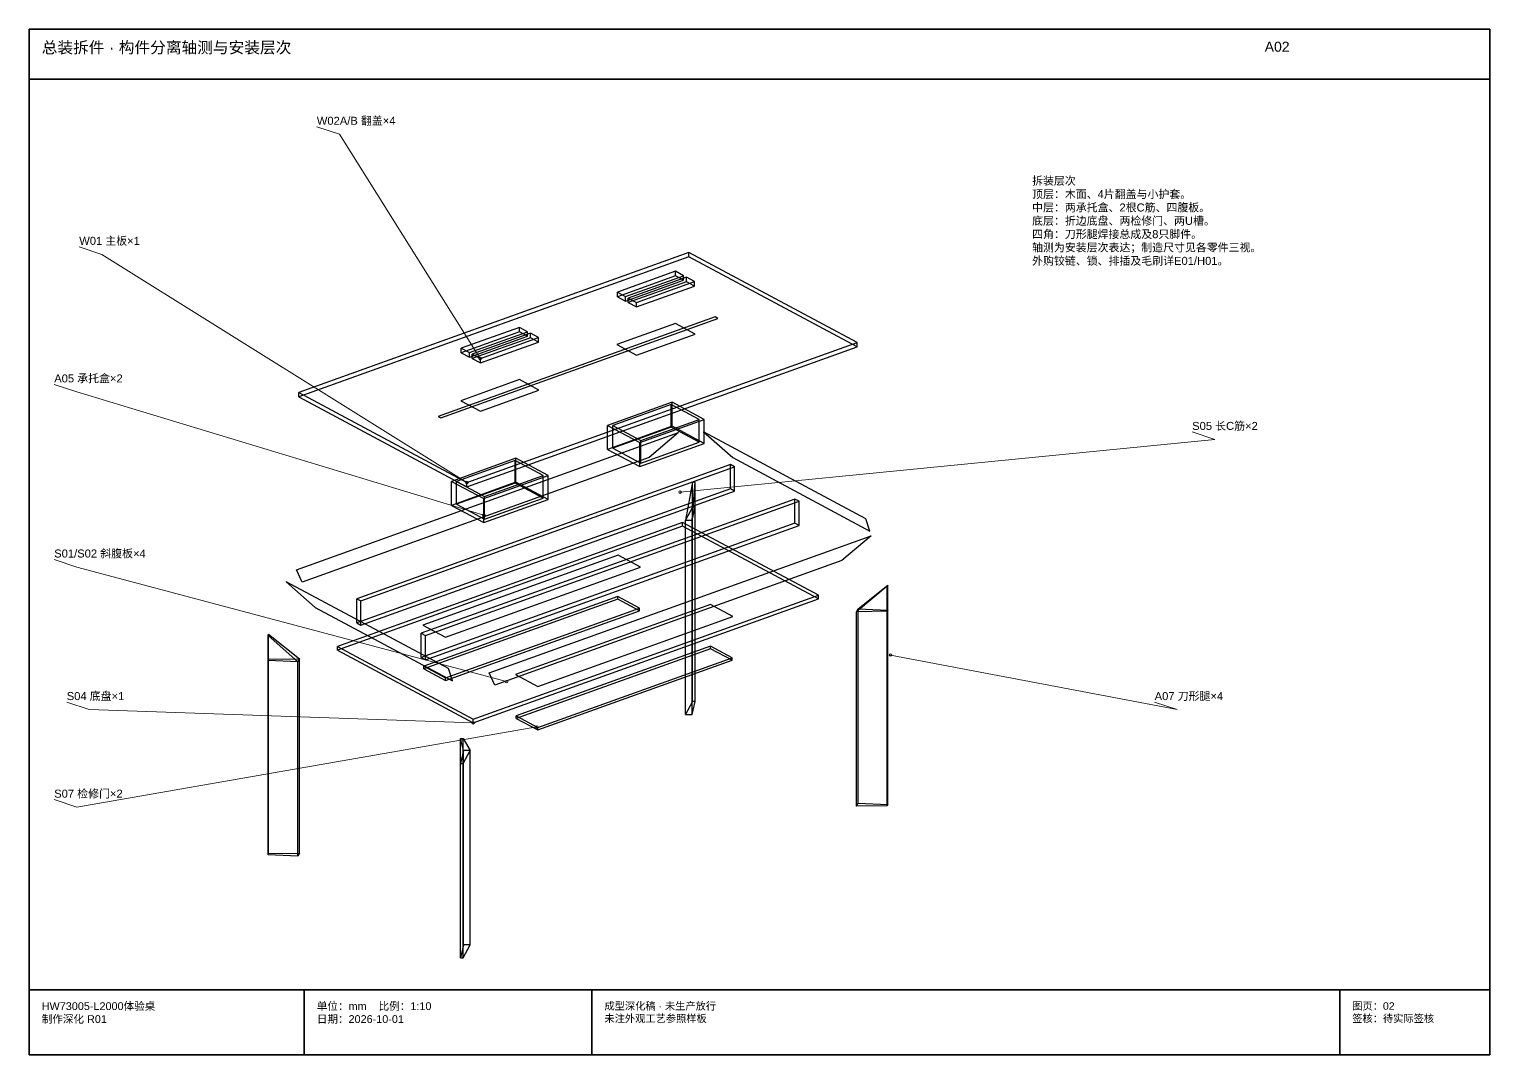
# Model space of a CAD drawing. Header units: millimetres. Extents: x 50 to 288830, y 0 to 4150.
# Drawn here: x 12050 to 17890, y 50 to 4150 of the extents above; entities that cross this region are included whole.
import ezdxf

# ---------------------------------------------------------------- set-up
doc = ezdxf.new("R2010")
doc.units = ezdxf.units.MM
for name, color, linetype, lineweight in [('DIM', 7, 'Continuous', 13), ('FRAME', 7, 'Continuous', 35), ('NOTE', 7, 'Continuous', 18), ('OUTLINE', 7, 'Continuous', 25)]:
    doc.layers.add(name, color=color, linetype=linetype, lineweight=lineweight)
doc.styles.add('CN', font='Arial Unicode.ttf')

msp = doc.modelspace()

# ---------------------------------------------------------------- linework, layer by layer
at = {"layer": 'DIM'}
for points in [[(13853.08, 2833.6), (13290, 3730), (13200, 3760)], [(13800, 2338), (12340, 3250), (12250, 3280)], [(13867.7, 2207.3), (12240, 2700), (12150, 2730)], [(14652.8, 2299.5), (16790, 2510), (16700, 2540)], [(13958.6, 1541.8), (12240, 2000), (12150, 2030)], [(15494, 1648), (16640, 1430), (16550, 1460)], [(13825.3, 1376.7), (12290, 1430), (12200, 1460)], [(14079.56, 1360.56), (12240, 1040), (12150, 1070)]]:
    msp.add_lwpolyline(points, dxfattribs=at)
for centre in [(13853.08, 2833.6), (13800, 2338), (14652.8, 2299.5), (13867.7, 2207.3), (15494, 1648), (13958.6, 1541.8), (13825.3, 1376.7), (14079.56, 1360.56)]:
    msp.add_circle(centre, 5, dxfattribs=at)
at = {"layer": 'FRAME'}
for p, q in [((12050, 3950), (17890, 3950)), ((12050, 310), (17890, 310)), ((13150, 50), (13150, 310)), ((14300, 50), (14300, 310)), ((17290, 50), (17290, 310))]:
    msp.add_line(p, q, dxfattribs=at)
msp.add_lwpolyline([(12050, 50), (17890, 50), (17890, 4150), (12050, 4150)], close=True, dxfattribs=at)
at = {"layer": 'OUTLINE'}
for p, q in [((14688, 3240), (14688, 3258)), ((14634.14, 3164.12), (14634.14, 3182.12)), ((14666.62, 3146.72), (14666.62, 3164.72)), ((14677.82, 3140.72), (14677.82, 3158.72)), ((14401.7, 3080.68), (14401.7, 3098.68)), ((14710.3, 3123.32), (14710.3, 3141.32)), ((14434.18, 3063.28), (14434.18, 3081.28)), ((14445.38, 3057.28), (14445.38, 3075.28)), ((14477.86, 3039.88), (14477.86, 3057.88)), ((14010.14, 2940.12), (14010.14, 2958.12)), ((14042.62, 2922.72), (14042.62, 2940.72)), ((14053.82, 2916.72), (14053.82, 2934.72)), ((13777.7, 2856.68), (13777.7, 2874.68)), ((14086.3, 2899.32), (14086.3, 2917.32)), ((15360, 2880), (15360, 2898)), ((13810.18, 2839.28), (13810.18, 2857.28)), ((13821.38, 2833.28), (13821.38, 2851.28)), ((13853.86, 2815.88), (13853.86, 2833.88)), ((13128, 2680), (13128, 2698)), ((14617, 2559), (14617, 2650)), ((14620.3, 2562.7), (14620.3, 2658.7)), ((14729, 2499), (14729, 2590)), ((14749.1, 2493.7), (14749.1, 2589.7)), ((14362.9, 2470.3), (14362.9, 2566.3)), ((14383, 2475), (14383, 2566)), ((14491.7, 2401.3), (14491.7, 2497.3)), ((14495, 2415), (14495, 2506)), ((13993, 2335), (13993, 2426)), ((13996.3, 2338.7), (13996.3, 2434.7)), ((14853.806, 2312.656), (14853.806, 2409.656)), ((14870.606, 2303.656), (14870.606, 2400.656)), ((13738.9, 2246.3), (13738.9, 2342.3)), ((13759, 2251), (13759, 2342)), ((13800, 2320), (13800, 2338)), ((14105, 2275), (14105, 2366)), ((14125.1, 2269.7), (14125.1, 2365.7)), ((14702.66, 2239.86), (14702.66, 2339.86)), ((14713.38, 2239.7), (14713.38, 2339.7)), ((13871, 2191), (13871, 2282)), ((13867.7, 2177.3), (13867.7, 2273.3)), ((14702.66, 1462.86), (14702.66, 2239.86)), ((14713.38, 1462.7), (14713.38, 2239.7)), ((15111.406, 2174.656), (15111.406, 2271.656)), ((15128.206, 2165.656), (15128.206, 2262.656)), ((14662.634, 2163.126), (14662.634, 2178.126)), ((14674.549, 1410.262), (14674.549, 2187.262)), ((14701.274, 1410.551), (14701.274, 2187.551)), ((15482.82, 1827.5), (15482.82, 1927.5)), ((13359.794, 1776.344), (13359.794, 1873.344)), ((14403.828, 1871.492), (14403.828, 1881.492)), ((15205.498, 1872.306), (15205.498, 1887.306)), ((15481.06, 1822.86), (15481.06, 1922.86)), ((13376.594, 1767.344), (13376.594, 1864.344)), ((14490.516, 1825.052), (14490.516, 1835.052)), ((15357.929, 1044.166), (15357.929, 1821.166)), ((15363.855, 1055.597), (15363.855, 1832.597)), ((15481.06, 1045.86), (15481.06, 1822.86)), ((15482.82, 1050.5), (15482.82, 1827.5)), ((13005.18, 1626.5), (13005.18, 1726.5)), ((13006.94, 1631.14), (13006.94, 1731.14)), ((13617.394, 1638.344), (13617.394, 1735.344)), ((13634.194, 1629.344), (13634.194, 1726.344)), ((13282.502, 1667.694), (13282.502, 1682.694)), ((14773.428, 1673.492), (14773.428, 1683.492)), ((14860.116, 1627.052), (14860.116, 1637.052)), ((13005.18, 849.5), (13005.18, 1626.5)), ((13006.94, 854.14), (13006.94, 1631.14)), ((13124.145, 844.403), (13124.145, 1621.403)), ((13130.071, 855.834), (13130.071, 1632.834)), ((13627.884, 1592.948), (13627.884, 1602.948)), ((13714.572, 1546.508), (13714.572, 1556.508)), ((13997.484, 1394.948), (13997.484, 1404.948)), ((13825.366, 1376.874), (13825.366, 1391.874)), ((14084.172, 1348.508), (14084.172, 1358.508)), ((13774.62, 1214.3), (13774.62, 1314.3)), ((13785.34, 1214.14), (13785.34, 1314.14)), ((13786.726, 489.449), (13786.726, 1266.449)), ((13813.451, 489.738), (13813.451, 1266.738)), ((13774.62, 437.3), (13774.62, 1214.3)), ((13785.34, 437.14), (13785.34, 1214.14))]:
    msp.add_line(p, q, dxfattribs=at)
for points in [[(13800, 2338), (15360, 2898), (14688, 3258), (13128, 2698)], [(13800, 2320), (15360, 2880), (14688, 3240), (13128, 2680)], [(14434.18, 3081.28), (14666.62, 3164.72), (14634.14, 3182.12), (14401.7, 3098.68)], [(14434.18, 3063.28), (14666.62, 3146.72), (14634.14, 3164.12), (14401.7, 3080.68)], [(14477.86, 3057.88), (14710.3, 3141.32), (14677.82, 3158.72), (14445.38, 3075.28)], [(14477.86, 3039.88), (14710.3, 3123.32), (14677.82, 3140.72), (14445.38, 3057.28)], [(13695.8, 2596.2), (14803.4, 2993.8), (14792.2, 2999.8), (13684.6, 2602.2)], [(13810.18, 2857.28), (14042.62, 2940.72), (14010.14, 2958.12), (13777.7, 2874.68)], [(13810.18, 2839.28), (14042.62, 2922.72), (14010.14, 2940.12), (13777.7, 2856.68)], [(13853.86, 2833.88), (14086.3, 2917.32), (14053.82, 2934.72), (13821.38, 2851.28)], [(14478.2, 2847), (14712.2, 2931), (14633.8, 2973), (14399.8, 2889)], [(13853.86, 2815.88), (14086.3, 2899.32), (14053.82, 2916.72), (13821.38, 2833.28)], [(13854.2, 2623), (14088.2, 2707), (14009.8, 2749), (13775.8, 2665)], [(14491.7, 2497.3), (14749.1, 2589.7), (14620.3, 2658.7), (14362.9, 2566.3)], [(14495, 2506), (14729, 2590), (14617, 2650), (14383, 2566)], [(13118.985, 1989.31), (14646.615, 2537.69), (14528.864, 2438.158), (13141.2, 1940.022)], [(14491.7, 2401.3), (14749.1, 2493.7), (14620.3, 2562.7), (14362.9, 2470.3)], [(14495, 2415), (14729, 2499), (14617, 2559), (14383, 2475)], [(15395.18, 2193.025), (14746.42, 2540.575), (14863.198, 2437.542), (15411.47, 2143.826)], [(13376.594, 1864.344), (14870.606, 2400.656), (14853.806, 2409.656), (13359.794, 1873.344)], [(13867.7, 2273.3), (14125.1, 2365.7), (13996.3, 2434.7), (13738.9, 2342.3)], [(13871, 2282), (14105, 2366), (13993, 2426), (13759, 2342)], [(13867.7, 2177.3), (14125.1, 2269.7), (13996.3, 2338.7), (13738.9, 2246.3)], [(14713.38, 2339.7), (14702.66, 2339.86), (14674.549, 2187.262), (14701.274, 2187.551)], [(13376.594, 1767.344), (14870.606, 2303.656), (14853.806, 2312.656), (13359.794, 1776.344)], [(13871, 2191), (14105, 2275), (13993, 2335), (13759, 2251)], [(13634.194, 1726.344), (15128.206, 2262.656), (15111.406, 2271.656), (13617.394, 1735.344)], [(14713.38, 2239.7), (14702.66, 2239.86), (14674.549, 2187.262), (14701.274, 2187.551)], [(13825.366, 1391.874), (15205.498, 1887.306), (14662.634, 2178.126), (13282.502, 1682.694)], [(13825.366, 1376.874), (15205.498, 1872.306), (14662.634, 2163.126), (13282.502, 1667.694)], [(13634.194, 1629.344), (15128.206, 2165.656), (15111.406, 2174.656), (13617.394, 1638.344)], [(13888.985, 1576.81), (15416.615, 2125.19), (15298.864, 2025.658), (13911.2, 1527.522)], [(13714, 1720), (14494, 2000), (14404.4, 2048), (13624.4, 1768)], [(13725.98, 1593.825), (13077.22, 1941.375), (13193.998, 1838.342), (13742.27, 1544.626)], [(15482.82, 1927.5), (15481.06, 1922.86), (15357.929, 1821.166), (15363.855, 1832.597)], [(13714.572, 1556.508), (14490.516, 1835.052), (14403.828, 1881.492), (13627.884, 1602.948)], [(13714.572, 1546.508), (14490.516, 1825.052), (14403.828, 1871.492), (13627.884, 1592.948)], [(14083.6, 1522), (14863.6, 1802), (14774, 1850), (13994, 1570)], [(15482.82, 1827.5), (15481.06, 1822.86), (15357.929, 1821.166), (15363.855, 1832.597)], [(13005.18, 1726.5), (13006.94, 1731.14), (13130.071, 1632.834), (13124.145, 1621.403)], [(14084.172, 1358.508), (14860.116, 1637.052), (14773.428, 1683.492), (13997.484, 1404.948)], [(14084.172, 1348.508), (14860.116, 1627.052), (14773.428, 1673.492), (13997.484, 1394.948)], [(13005.18, 1626.5), (13006.94, 1631.14), (13130.071, 1632.834), (13124.145, 1621.403)], [(14713.38, 1462.7), (14702.66, 1462.86), (14674.549, 1410.262), (14701.274, 1410.551)], [(13774.62, 1314.3), (13785.34, 1314.14), (13813.451, 1266.738), (13786.726, 1266.449)], [(13774.62, 1214.3), (13785.34, 1214.14), (13813.451, 1266.738), (13786.726, 1266.449)], [(15482.82, 1050.5), (15481.06, 1045.86), (15357.929, 1044.166), (15363.855, 1055.597)], [(13005.18, 849.5), (13006.94, 854.14), (13130.071, 855.834), (13124.145, 844.403)], [(13774.62, 437.3), (13785.34, 437.14), (13813.451, 489.738), (13786.726, 489.449)]]:
    msp.add_lwpolyline(points, close=True, dxfattribs=at)

# ---------------------------------------------------------------- texts
at = {"layer": 'NOTE', "attachment_point": 1, "style": 'CN'}
for s, insert, char_height, width in [('总装拆件 · 构件分离轴测与安装层次', (12100, 4100), 46, 4840), ('A02', (16990, 4100), 40, 900), ('W02A/B 翻盖×4', (13200, 3800), 32, 900), ('拆装层次\\P顶层：木面、4片翻盖与小护套。\\P中层：两承托盒、2根C筋、四腹板。\\P底层：折边底盘、两检修门、两U槽。\\P四角：刀形腿焊接总成及8只脚件。\\P轴测为安装层次表达；制造尺寸见各零件三视。\\P外购铰链、锁、排插及毛刷详E01/H01。', (16060, 3560), 32, 1770), ('W01 主板×1', (12250, 3320), 32, 900), ('A05 承托盒×2', (12150, 2770), 32, 900), ('S05 长C筋×2', (16700, 2580), 32, 900), ('S01/S02 斜腹板×4', (12150, 2070), 32, 900), ('S04 底盘×1', (12200, 1500), 32, 900), ('A07 刀形腿×4', (16550, 1500), 32, 900), ('S07 检修门×2', (12150, 1110), 32, 900), ('HW73005-L2000体验桌\\P制作深化 R01', (12100, 260), 31, 1000), ('单位：mm    比例：1:10\\P日期：2026-10-01', (13200, 260), 31, 1050), ('成型深化稿 · 未生产放行\\P未注外观工艺参照样板', (14350, 260), 30, 2890), ('图页：02\\P签核：待实际签核', (17340, 260), 30, 550)]:
    msp.add_mtext(s, dxfattribs=dict(at, insert=insert, char_height=char_height, width=width))

doc.saveas('drawing.dxf')
